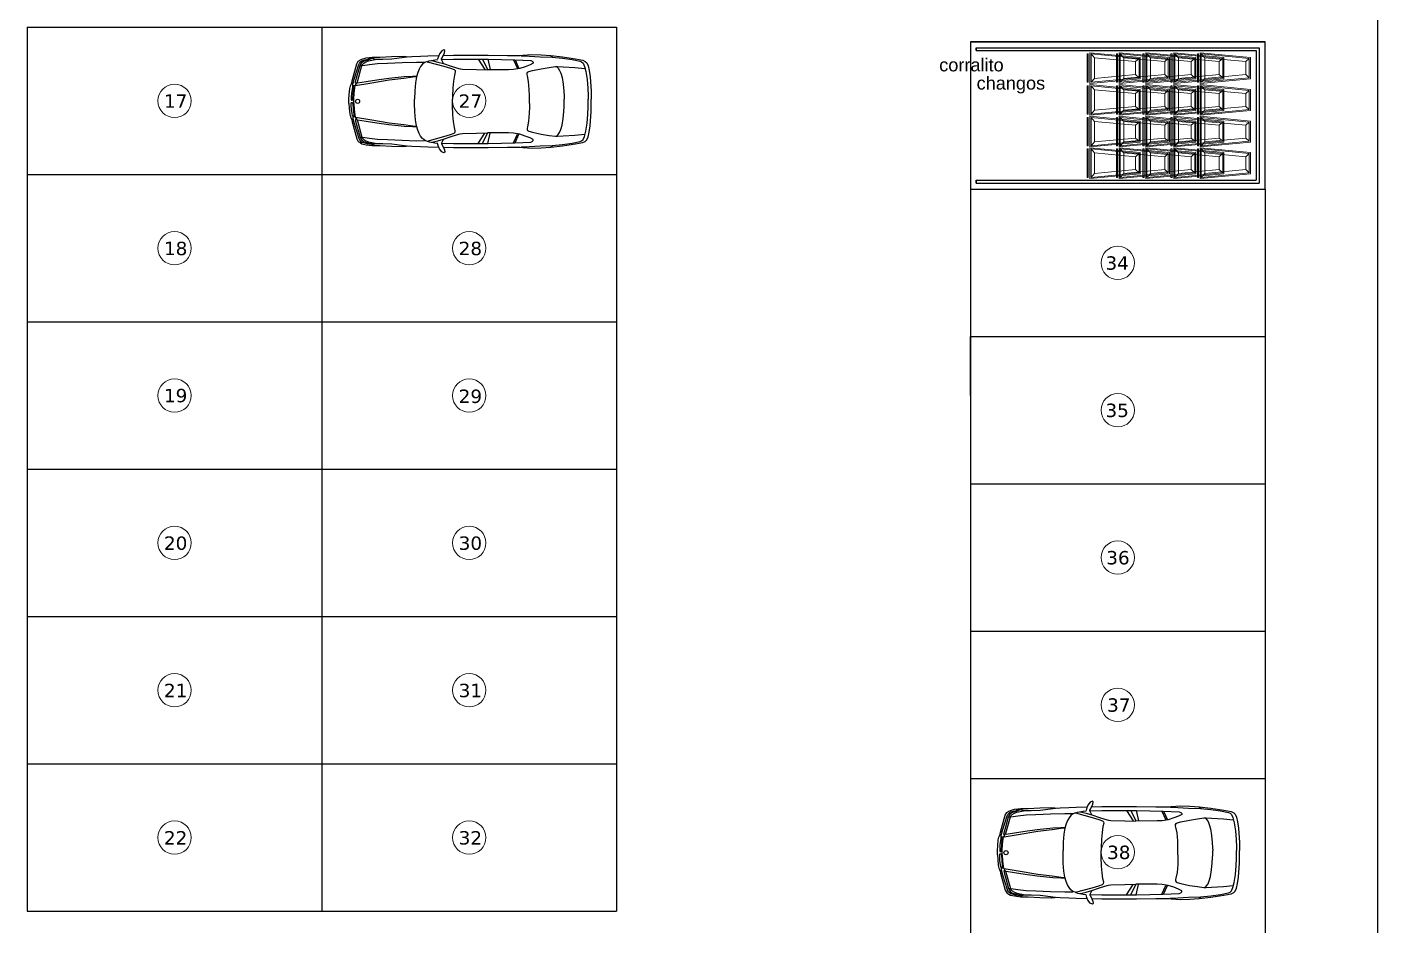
# Model space of a CAD drawing. Header units: inches. Extents: x -309 to 190, y -1585 to -1350.
# Drawn here: x -257.53 to -234.47, y -1492.96 to -1477.71 of the extents above; entities that cross this region are included whole.
import ezdxf
from ezdxf.lldxf.tags import DXFTag

# ---------------------------------------------------------------- set-up
doc = ezdxf.new("R2010")
doc.units = ezdxf.units.IN
doc.header["$MEASUREMENT"] = 0
doc.layers.get('0').update_dxf_attribs({"color": 9, "linetype": 'CONTINUOUS'})
doc.layers.add('008', color=9, linetype='CONTINUOUS')
doc.layers.add('REVOQUE', color=9, linetype='CONTINUOUS')
doc.styles.add('Helvetica (bold)', font='arial.ttf')
doc.styles.get("Standard").update_dxf_attribs({"font": 'arial.ttf'})
tags = doc.linetypes.add('HIDDEN2', pattern=[0.1875, 0.125, -0.0625]).pattern_tags.tags
tags[6:7] = [DXFTag(74, 4), DXFTag(75, 0), DXFTag(340, '0'), DXFTag(46, 1.0), DXFTag(50, 0.0), DXFTag(44, 0.0), DXFTag(45, 0.0)]
tags[4:5] = [DXFTag(74, 4), DXFTag(75, 0), DXFTag(340, '0'), DXFTag(46, 1.0), DXFTag(50, 0.0), DXFTag(44, 0.0), DXFTag(45, 0.0)]

# ---------------------------------------------------------------- blocks, each defined once
blk = doc.blocks.new('Auto20_Pl')
at = {"color": 0, "linetype": 'ByBlock'}
for p, q in [((-4.259, 0.749), (-4.305, 0.729)), ((-4.125, 0.776), (-4.259, 0.749)), ((-4.066, 0.762), (-4.211, 0.731)), ((-3.89, 0.812), (-4.125, 0.776)), ((-3.888, 0.786), (-4.066, 0.762)), ((-3.677, 0.834), (-3.89, 0.812)), ((-3.701, 0.805), (-3.888, 0.786)), ((-3.677, 0.832), (-3.71, 0.807)), ((-3.482, 0.81), (-3.701, 0.805)), ((-3.504, 0.845), (-3.677, 0.834)), ((-3.334, 0.853), (-3.504, 0.845)), ((-3.288, 0.823), (-3.482, 0.81)), ((-3.315, 0.743), (-3.341, 0.73)), ((-3.167, 0.844), (-3.334, 0.853)), ((-3.023, 0.755), (-3.315, 0.743)), ((-3.14, 0.831), (-3.288, 0.823)), ((-3.121, 0.834), (-3.167, 0.844)), ((-2.888, 0.838), (-3.121, 0.834)), ((-3.026, 0.756), (-3.098, 0.599)), ((-2.997, 0.756), (-3.069, 0.599)), ((-2.535, 0.77), (-3.023, 0.755)), ((-2.535, 0.839), (-2.888, 0.838)), ((-2.531, 0.767), (-2.573, 0.579)), ((-2.198, 0.839), (-2.535, 0.839)), ((-2.292, 0.77), (-2.535, 0.77)), ((-2.435, 0.771), (-2.522, 0.579)), ((-2.352, 0.771), (-2.474, 0.581)), ((-1.904, 0.768), (-2.292, 0.77)), ((-1.906, 0.839), (-2.198, 0.839)), ((-1.724, 0.835), (-1.906, 0.839)), ((-1.69, 0.764), (-1.904, 0.768)), ((-1.748, 0.925), (-1.731, 0.938)), ((-1.739, 0.886), (-1.748, 0.925)), ((-1.699, 0.79), (-1.739, 0.886)), ((-1.731, 0.938), (-1.694, 0.923)), ((-1.721, 0.688), (-1.684, 0.762)), ((-1.686, 0.775), (-1.699, 0.79)), ((-1.694, 0.923), (-1.652, 0.867)), ((-1.684, 0.762), (-1.686, 0.775)), ((-1.652, 0.867), (-1.63, 0.82)), ((-1.439, 0.83), (-1.635, 0.835)), ((-1.63, 0.82), (-1.617, 0.766)), ((-1.508, 0.746), (-1.621, 0.718)), ((-1.563, 0.754), (-1.618, 0.763)), ((-1.498, 0.746), (-1.563, 0.754)), ((-1.462, 0.739), (-1.498, 0.746)), ((-1.305, 0.823), (-1.439, 0.83)), ((-1.147, 0.817), (-1.305, 0.823)), ((-1.104, 0.811), (-1.147, 0.817)), ((-0.991, 0.821), (-1.104, 0.811)), ((-1.01, 0.806), (-1.063, 0.813)), ((-0.876, 0.785), (-1.01, 0.806)), ((-0.776, 0.817), (-0.991, 0.821)), ((-0.784, 0.772), (-0.876, 0.785)), ((-0.619, 0.771), (-0.784, 0.772)), ((-0.563, 0.807), (-0.776, 0.817)), ((-0.509, 0.769), (-0.619, 0.771)), ((-0.427, 0.805), (-0.563, 0.807)), ((-0.448, 0.759), (-0.509, 0.769)), ((-0.474, 0.774), (-0.503, 0.769)), ((-0.444, 0.781), (-0.474, 0.774)), ((-0.358, 0.74), (-0.448, 0.759)), ((-0.447, 0.805), (-0.442, 0.79)), ((-0.442, 0.79), (-0.444, 0.781)), ((-0.442, 0.793), (-0.347, 0.772)), ((-0.442, 0.783), (-0.385, 0.77)), ((-0.313, 0.79), (-0.427, 0.805)), ((-0.416, 0.777), (-0.413, 0.786)), ((-0.278, 0.736), (-0.385, 0.77)), ((-0.383, 0.771), (-0.38, 0.779)), ((-0.357, 0.762), (-0.354, 0.77)), ((-0.289, 0.758), (-0.347, 0.772)), ((-0.342, 0.733), (-0.339, 0.754)), ((-0.238, 0.772), (-0.313, 0.79)), ((-0.238, 0.742), (-0.289, 0.758)), ((-0.209, 0.758), (-0.238, 0.772)), ((-0.172, 0.73), (-0.209, 0.758)), ((-4.377, 0.564), (-4.392, 0.447)), ((-4.359, 0.649), (-4.377, 0.564)), ((-4.331, 0.701), (-4.359, 0.649)), ((-4.316, 0.546), (-4.34, 0.399)), ((-4.305, 0.729), (-4.331, 0.701)), ((-4.29, 0.638), (-4.316, 0.546)), ((-4.118, 0.615), (-4.298, 0.597)), ((-4.264, 0.694), (-4.29, 0.638)), ((-4.238, 0.72), (-4.264, 0.694)), ((-4.211, 0.731), (-4.238, 0.72)), ((-3.901, 0.631), (-4.118, 0.615)), ((-3.801, 0.634), (-3.901, 0.631)), ((-3.858, 0.514), (-3.882, 0.434)), ((-3.838, 0.566), (-3.858, 0.514)), ((-3.811, 0.607), (-3.838, 0.566)), ((-3.79, 0.631), (-3.811, 0.607)), ((-3.764, 0.634), (-3.801, 0.634)), ((-3.645, 0.62), (-3.764, 0.634)), ((-3.501, 0.596), (-3.645, 0.62)), ((-3.342, 0.56), (-3.501, 0.596)), ((-3.358, 0.712), (-3.359, 0.698)), ((-3.359, 0.698), (-3.302, 0.666)), ((-3.341, 0.73), (-3.358, 0.712)), ((-3.277, 0.546), (-3.342, 0.56)), ((-3.302, 0.666), (-3.213, 0.632)), ((-3.256, 0.533), (-3.277, 0.546)), ((-3.245, 0.512), (-3.256, 0.533)), ((-3.245, 0.49), (-3.245, 0.512)), ((-3.213, 0.632), (-3.111, 0.601)), ((-3.111, 0.601), (-3.001, 0.583)), ((-3.001, 0.583), (-2.91, 0.577)), ((-2.91, 0.577), (-2.524, 0.577)), ((-2.324, 0.579), (-2.524, 0.577)), ((-2.069, 0.589), (-2.324, 0.579)), ((-2.025, 0.595), (-2.069, 0.589)), ((-1.959, 0.613), (-2.025, 0.595)), ((-1.861, 0.642), (-1.959, 0.613)), ((-1.934, 0.564), (-1.938, 0.539)), ((-1.938, 0.539), (-1.923, 0.478)), ((-1.915, 0.582), (-1.934, 0.564)), ((-1.85, 0.607), (-1.915, 0.582)), ((-1.721, 0.688), (-1.861, 0.642)), ((-1.729, 0.642), (-1.85, 0.607)), ((-1.426, 0.723), (-1.729, 0.642)), ((-1.621, 0.718), (-1.721, 0.688)), ((-1.429, 0.727), (-1.462, 0.739)), ((-1.418, 0.723), (-1.429, 0.727)), ((-1.418, 0.723), (-1.395, 0.717)), ((-1.395, 0.717), (-1.371, 0.704)), ((-1.233, 0.717), (-1.378, 0.715)), ((-1.371, 0.704), (-1.341, 0.676)), ((-1.341, 0.676), (-1.307, 0.636)), ((-1.307, 0.636), (-1.28, 0.587)), ((-1.28, 0.587), (-1.254, 0.523)), ((-1.254, 0.523), (-1.231, 0.446)), ((-0.972, 0.708), (-1.233, 0.717)), ((-0.702, 0.698), (-0.972, 0.708)), ((-0.524, 0.687), (-0.702, 0.698)), ((-0.375, 0.672), (-0.524, 0.687)), ((-0.248, 0.654), (-0.375, 0.672)), ((-0.312, 0.719), (-0.358, 0.74)), ((-0.271, 0.696), (-0.312, 0.719)), ((-0.241, 0.715), (-0.278, 0.736)), ((-0.247, 0.672), (-0.271, 0.696)), ((-0.206, 0.651), (-0.248, 0.654)), ((-0.239, 0.652), (-0.247, 0.672)), ((-0.22, 0.685), (-0.241, 0.715)), ((-0.157, 0.355), (-0.239, 0.652)), ((-0.214, 0.723), (-0.238, 0.742)), ((-0.206, 0.652), (-0.22, 0.685)), ((-0.192, 0.699), (-0.214, 0.723)), ((-0.153, 0.472), (-0.206, 0.651)), ((-0.179, 0.673), (-0.192, 0.699)), ((-0.094, 0.405), (-0.179, 0.673)), ((-0.146, 0.682), (-0.172, 0.73)), ((-0.058, 0.374), (-0.146, 0.682)), ((-4.392, 0.447), (-4.411, 0.186)), ((-4.34, 0.399), (-4.353, 0.238)), ((-3.901, 0.315), (-3.913, 0.185)), ((-3.882, 0.434), (-3.901, 0.315)), ((-3.286, 0.218), (-3.273, 0.36)), ((-3.273, 0.36), (-3.253, 0.464)), ((-3.253, 0.464), (-3.245, 0.49)), ((-1.923, 0.478), (-1.908, 0.369)), ((-1.908, 0.369), (-1.896, 0.249)), ((-1.896, 0.249), (-1.889, 0.084)), ((-1.156, 0.461), (-1.231, 0.465)), ((-1.164, 0.448), (-1.231, 0.451)), ((-1.231, 0.446), (-1.213, 0.336)), ((-1.213, 0.336), (-1.202, 0.193)), ((-0.999, 0.425), (-1.164, 0.448)), ((-1.01, 0.451), (-1.156, 0.461)), ((-0.729, 0.421), (-1.01, 0.451)), ((-0.737, 0.391), (-0.999, 0.425)), ((-0.381, 0.333), (-0.737, 0.391)), ((-0.507, 0.391), (-0.729, 0.421)), ((-0.313, 0.363), (-0.507, 0.391)), ((-0.123, 0.289), (-0.381, 0.333)), ((-0.159, 0.34), (-0.313, 0.363)), ((-0.146, 0.333), (-0.157, 0.355)), ((-0.123, 0.361), (-0.153, 0.472)), ((-0.123, 0.298), (-0.146, 0.333)), ((-0.145, 0.332), (-0.122, 0.333)), ((-0.122, 0.333), (-0.123, 0.361)), ((-0.115, 0.288), (-0.123, 0.298)), ((-0.109, 0.246), (-0.115, 0.288)), ((-0.111, 0.283), (-0.072, 0.283)), ((-0.073, 0.314), (-0.094, 0.405)), ((-0.092, 0.233), (-0.088, 0.261)), ((-0.088, 0.261), (-0.081, 0.27)), ((-0.081, 0.27), (-0.069, 0.269)), ((-0.07, 0.271), (-0.073, 0.314)), ((-0.069, 0.269), (-0.064, 0.262)), ((-0.064, 0.262), (-0.058, 0.218)), ((-0.052, 0.336), (-0.058, 0.374)), ((-0.042, 0.307), (-0.052, 0.336)), ((-0.029, 0.284), (-0.042, 0.307)), ((-0.019, 0.234), (-0.029, 0.284)), ((-4.411, 0.186), (-4.411, 0.039)), ((-4.411, 0.039), (-4.411, -0.037)), ((-4.353, 0.238), (-4.355, 0.099)), ((-4.355, 0.099), (-4.355, 0.039)), ((-4.355, 0.039), (-4.355, -0.037)), ((-3.92, 0.094), (-3.923, 0.039)), ((-3.923, 0.039), (-3.923, -0.037)), ((-3.913, 0.185), (-3.92, 0.094)), ((-3.29, 0.107), (-3.286, 0.218)), ((-3.29, 0.039), (-3.29, 0.107)), ((-3.29, 0.039), (-3.29, -0.037)), ((-1.889, 0.084), (-1.889, 0.039)), ((-1.889, 0.039), (-1.889, -0.037)), ((-1.202, 0.193), (-1.198, 0.039)), ((-1.198, 0.039), (-1.198, -0.037)), ((-0.095, 0.149), (-0.109, 0.246)), ((-0.089, 0.039), (-0.095, 0.149)), ((-0.08, 0.141), (-0.092, 0.233)), ((-0.089, 0.039), (-0.089, -0.037)), ((-0.074, 0.044), (-0.08, 0.141)), ((-0.068, 0.029), (-0.074, 0.044)), ((-0.064, 0.024), (-0.068, 0.029)), ((-0.048, 0.024), (-0.064, 0.024)), ((-0.058, 0.218), (-0.049, 0.151)), ((-0.049, 0.151), (-0.045, 0.07)), ((-0.045, 0.029), (-0.048, 0.024)), ((-0.045, 0.07), (-0.045, 0.029)), ((-0.008, 0.122), (-0.019, 0.234)), ((-0.002, 0.039), (-0.008, 0.122)), ((-0.002, 0.039), (-0.002, -0.037)), ((-4.411, -0.185), (-4.411, -0.037)), ((-4.392, -0.446), (-4.411, -0.185)), ((-4.355, -0.098), (-4.355, -0.037)), ((-4.353, -0.237), (-4.355, -0.098)), ((-4.34, -0.398), (-4.353, -0.237)), ((-3.92, -0.092), (-3.923, -0.037)), ((-3.913, -0.183), (-3.92, -0.092)), ((-3.901, -0.314), (-3.913, -0.183)), ((-3.29, -0.037), (-3.29, -0.105)), ((-3.29, -0.105), (-3.286, -0.216)), ((-3.286, -0.216), (-3.273, -0.359)), ((-1.896, -0.248), (-1.889, -0.083)), ((-1.889, -0.083), (-1.889, -0.037)), ((-1.213, -0.334), (-1.202, -0.191)), ((-1.202, -0.191), (-1.198, -0.037)), ((-0.109, -0.245), (-0.115, -0.287)), ((-0.095, -0.147), (-0.109, -0.245)), ((-0.089, -0.037), (-0.095, -0.147)), ((-0.08, -0.139), (-0.092, -0.231)), ((-0.092, -0.231), (-0.088, -0.26)), ((-0.074, -0.043), (-0.08, -0.139)), ((-0.068, -0.028), (-0.074, -0.043)), ((-0.064, -0.023), (-0.068, -0.028)), ((-0.048, -0.023), (-0.064, -0.023)), ((-0.064, -0.26), (-0.058, -0.217)), ((-0.058, -0.217), (-0.049, -0.15)), ((-0.049, -0.15), (-0.045, -0.068)), ((-0.045, -0.028), (-0.048, -0.023)), ((-0.045, -0.068), (-0.045, -0.028)), ((-0.019, -0.232), (-0.029, -0.282)), ((-0.008, -0.121), (-0.019, -0.232)), ((-0.002, -0.037), (-0.008, -0.121)), ((-4.377, -0.563), (-4.392, -0.446)), ((-4.316, -0.544), (-4.34, -0.398)), ((-3.882, -0.433), (-3.901, -0.314)), ((-3.858, -0.513), (-3.882, -0.433)), ((-3.273, -0.359), (-3.253, -0.463)), ((-3.253, -0.463), (-3.245, -0.489)), ((-3.245, -0.489), (-3.245, -0.511)), ((-1.938, -0.538), (-1.923, -0.476)), ((-1.923, -0.476), (-1.908, -0.368)), ((-1.908, -0.368), (-1.896, -0.248)), ((-1.254, -0.522), (-1.231, -0.445)), ((-1.231, -0.445), (-1.213, -0.334)), ((-1.164, -0.447), (-1.231, -0.449)), ((-1.156, -0.46), (-1.231, -0.464)), ((-0.999, -0.424), (-1.164, -0.447)), ((-1.01, -0.449), (-1.156, -0.46)), ((-0.729, -0.419), (-1.01, -0.449)), ((-0.737, -0.389), (-0.999, -0.424)), ((-0.381, -0.332), (-0.737, -0.389)), ((-0.507, -0.389), (-0.729, -0.419)), ((-0.313, -0.362), (-0.507, -0.389)), ((-0.123, -0.287), (-0.381, -0.332)), ((-0.159, -0.338), (-0.313, -0.362)), ((-0.157, -0.354), (-0.239, -0.651)), ((-0.153, -0.47), (-0.206, -0.65)), ((-0.094, -0.404), (-0.179, -0.671)), ((-0.146, -0.332), (-0.157, -0.354)), ((-0.123, -0.36), (-0.153, -0.47)), ((-0.123, -0.297), (-0.146, -0.332)), ((-0.058, -0.373), (-0.146, -0.681)), ((-0.145, -0.331), (-0.122, -0.332)), ((-0.115, -0.287), (-0.123, -0.297)), ((-0.122, -0.332), (-0.123, -0.36)), ((-0.111, -0.282), (-0.072, -0.282)), ((-0.073, -0.312), (-0.094, -0.404)), ((-0.088, -0.26), (-0.081, -0.268)), ((-0.081, -0.268), (-0.069, -0.267)), ((-0.07, -0.269), (-0.073, -0.312)), ((-0.069, -0.267), (-0.064, -0.26)), ((-0.052, -0.335), (-0.058, -0.373)), ((-0.042, -0.305), (-0.052, -0.335)), ((-0.029, -0.282), (-0.042, -0.305)), ((-4.359, -0.648), (-4.377, -0.563)), ((-4.331, -0.7), (-4.359, -0.648)), ((-4.305, -0.727), (-4.331, -0.7)), ((-4.29, -0.637), (-4.316, -0.544)), ((-4.259, -0.748), (-4.305, -0.727)), ((-4.118, -0.614), (-4.298, -0.596)), ((-4.264, -0.692), (-4.29, -0.637)), ((-4.238, -0.718), (-4.264, -0.692)), ((-4.211, -0.729), (-4.238, -0.718)), ((-4.066, -0.76), (-4.211, -0.729)), ((-3.901, -0.629), (-4.118, -0.614)), ((-3.801, -0.633), (-3.901, -0.629)), ((-3.838, -0.564), (-3.858, -0.513)), ((-3.811, -0.605), (-3.838, -0.564)), ((-3.79, -0.629), (-3.811, -0.605)), ((-3.764, -0.633), (-3.801, -0.633)), ((-3.645, -0.618), (-3.764, -0.633)), ((-3.501, -0.594), (-3.645, -0.618)), ((-3.342, -0.559), (-3.501, -0.594)), ((-3.359, -0.696), (-3.302, -0.665)), ((-3.358, -0.711), (-3.359, -0.696)), ((-3.341, -0.729), (-3.358, -0.711)), ((-3.277, -0.544), (-3.342, -0.559)), ((-3.315, -0.741), (-3.341, -0.729)), ((-3.023, -0.753), (-3.315, -0.741)), ((-3.302, -0.665), (-3.213, -0.631)), ((-3.256, -0.531), (-3.277, -0.544)), ((-3.245, -0.511), (-3.256, -0.531)), ((-3.213, -0.631), (-3.111, -0.6)), ((-3.111, -0.6), (-3.001, -0.581)), ((-3.026, -0.755), (-3.098, -0.597)), ((-2.997, -0.755), (-3.069, -0.597)), ((-3.001, -0.581), (-2.91, -0.576)), ((-2.91, -0.576), (-2.524, -0.575)), ((-2.531, -0.766), (-2.573, -0.578)), ((-2.324, -0.577), (-2.524, -0.575)), ((-2.435, -0.769), (-2.522, -0.578)), ((-2.352, -0.769), (-2.474, -0.579)), ((-2.069, -0.588), (-2.324, -0.577)), ((-2.025, -0.593), (-2.069, -0.588)), ((-1.959, -0.611), (-2.025, -0.593)), ((-1.861, -0.641), (-1.959, -0.611)), ((-1.934, -0.562), (-1.938, -0.538)), ((-1.915, -0.581), (-1.934, -0.562)), ((-1.85, -0.605), (-1.915, -0.581)), ((-1.721, -0.687), (-1.861, -0.641)), ((-1.729, -0.641), (-1.85, -0.605)), ((-1.426, -0.722), (-1.729, -0.641)), ((-1.621, -0.716), (-1.721, -0.687)), ((-1.721, -0.687), (-1.684, -0.76)), ((-1.508, -0.744), (-1.621, -0.716)), ((-1.462, -0.737), (-1.498, -0.745)), ((-1.429, -0.725), (-1.462, -0.737)), ((-1.418, -0.722), (-1.429, -0.725)), ((-1.418, -0.722), (-1.395, -0.715)), ((-1.395, -0.715), (-1.371, -0.703)), ((-1.233, -0.715), (-1.378, -0.713)), ((-1.371, -0.703), (-1.341, -0.675)), ((-1.341, -0.675), (-1.307, -0.635)), ((-1.307, -0.635), (-1.28, -0.586)), ((-1.28, -0.586), (-1.254, -0.522)), ((-0.972, -0.707), (-1.233, -0.715)), ((-0.702, -0.696), (-0.972, -0.707)), ((-0.524, -0.686), (-0.702, -0.696)), ((-0.375, -0.67), (-0.524, -0.686)), ((-0.358, -0.738), (-0.448, -0.758)), ((-0.278, -0.735), (-0.385, -0.768)), ((-0.248, -0.653), (-0.375, -0.67)), ((-0.312, -0.717), (-0.358, -0.738)), ((-0.342, -0.732), (-0.339, -0.753)), ((-0.271, -0.694), (-0.312, -0.717)), ((-0.238, -0.74), (-0.289, -0.757)), ((-0.241, -0.713), (-0.278, -0.735)), ((-0.247, -0.67), (-0.271, -0.694)), ((-0.206, -0.65), (-0.248, -0.653)), ((-0.239, -0.651), (-0.247, -0.67)), ((-0.22, -0.684), (-0.241, -0.713)), ((-0.214, -0.721), (-0.238, -0.74)), ((-0.206, -0.651), (-0.22, -0.684)), ((-0.192, -0.697), (-0.214, -0.721)), ((-0.172, -0.729), (-0.209, -0.757)), ((-0.179, -0.671), (-0.192, -0.697)), ((-0.146, -0.681), (-0.172, -0.729)), ((-4.125, -0.775), (-4.259, -0.748)), ((-3.89, -0.811), (-4.125, -0.775)), ((-3.888, -0.785), (-4.066, -0.76)), ((-3.677, -0.833), (-3.89, -0.811)), ((-3.701, -0.803), (-3.888, -0.785)), ((-3.677, -0.831), (-3.71, -0.805)), ((-3.482, -0.809), (-3.701, -0.803)), ((-3.504, -0.844), (-3.677, -0.833)), ((-3.334, -0.851), (-3.504, -0.844)), ((-3.288, -0.822), (-3.482, -0.809)), ((-3.167, -0.842), (-3.334, -0.851)), ((-3.14, -0.829), (-3.288, -0.822)), ((-3.121, -0.833), (-3.167, -0.842)), ((-2.888, -0.837), (-3.121, -0.833)), ((-2.535, -0.768), (-3.023, -0.753)), ((-2.535, -0.838), (-2.888, -0.837)), ((-2.292, -0.768), (-2.535, -0.768)), ((-2.198, -0.838), (-2.535, -0.838)), ((-1.904, -0.766), (-2.292, -0.768)), ((-1.906, -0.838), (-2.198, -0.838)), ((-1.724, -0.834), (-1.906, -0.838)), ((-1.69, -0.763), (-1.904, -0.766)), ((-1.739, -0.884), (-1.748, -0.924)), ((-1.748, -0.924), (-1.731, -0.937)), ((-1.699, -0.789), (-1.739, -0.884)), ((-1.731, -0.937), (-1.694, -0.922)), ((-1.686, -0.774), (-1.699, -0.789)), ((-1.694, -0.922), (-1.652, -0.866)), ((-1.684, -0.76), (-1.686, -0.774)), ((-1.652, -0.866), (-1.63, -0.819)), ((-1.439, -0.828), (-1.635, -0.833)), ((-1.63, -0.819), (-1.617, -0.765)), ((-1.563, -0.753), (-1.618, -0.762)), ((-1.498, -0.745), (-1.563, -0.753)), ((-1.305, -0.822), (-1.439, -0.828)), ((-1.147, -0.816), (-1.305, -0.822)), ((-1.104, -0.809), (-1.147, -0.816)), ((-0.991, -0.82), (-1.104, -0.809)), ((-1.01, -0.805), (-1.063, -0.811)), ((-0.876, -0.784), (-1.01, -0.805)), ((-0.776, -0.816), (-0.991, -0.82)), ((-0.784, -0.771), (-0.876, -0.784)), ((-0.619, -0.769), (-0.784, -0.771)), ((-0.563, -0.806), (-0.776, -0.816)), ((-0.509, -0.767), (-0.619, -0.769)), ((-0.427, -0.804), (-0.563, -0.806)), ((-0.448, -0.758), (-0.509, -0.767)), ((-0.474, -0.773), (-0.503, -0.768)), ((-0.444, -0.78), (-0.474, -0.773)), ((-0.447, -0.804), (-0.442, -0.788)), ((-0.442, -0.788), (-0.444, -0.78)), ((-0.442, -0.781), (-0.385, -0.768)), ((-0.442, -0.791), (-0.347, -0.77)), ((-0.313, -0.789), (-0.427, -0.804)), ((-0.416, -0.776), (-0.413, -0.784)), ((-0.383, -0.769), (-0.38, -0.778)), ((-0.357, -0.76), (-0.354, -0.769)), ((-0.289, -0.757), (-0.347, -0.77)), ((-0.238, -0.77), (-0.313, -0.789)), ((-0.209, -0.757), (-0.238, -0.77))]:
    blk.add_line(p, q, dxfattribs=at)
blk.add_circle((-0.159, 0.001), 0.0375, dxfattribs=at)

msp = doc.modelspace()

# ---------------------------------------------------------------- linework, layer by layer
at = {"layer": '008'}
for p, q in [((-257.532, -1477.714), (-257.532, -1480.214)), ((-257.532, -1477.714), (-252.532, -1477.714)), ((-257.532, -1477.714), (-257.532, -1480.214)), ((-257.532, -1477.714), (-252.532, -1477.714)), ((-252.532, -1477.714), (-252.532, -1480.214)), ((-252.532, -1477.714), (-247.532, -1477.714)), ((-252.532, -1477.714), (-252.532, -1480.214)), ((-252.532, -1477.714), (-247.532, -1477.714)), ((-247.532, -1477.714), (-247.532, -1480.214)), ((-247.532, -1477.714), (-247.532, -1480.214)), ((-241.532, -1477.962), (-236.532, -1477.962)), ((-241.532, -1477.962), (-236.532, -1477.962)), ((-241.532, -1477.962), (-236.532, -1477.962)), ((-241.532, -1477.962), (-236.532, -1477.962)), ((-241.432, -1478.112), (-241.432, -1478.062)), ((-241.432, -1478.062), (-236.632, -1478.062)), ((-241.432, -1478.062), (-241.432, -1478.112)), ((-241.432, -1478.112), (-241.432, -1478.062)), ((-241.432, -1478.062), (-236.632, -1478.062)), ((-241.432, -1478.062), (-241.432, -1478.112)), ((-241.432, -1478.112), (-236.682, -1478.112)), ((-241.432, -1478.112), (-236.682, -1478.112)), ((-236.682, -1478.112), (-236.682, -1480.312)), ((-236.682, -1478.112), (-236.682, -1480.312)), ((-236.632, -1478.062), (-236.632, -1480.362)), ((-236.632, -1478.062), (-236.632, -1480.362)), ((-257.532, -1480.214), (-257.532, -1492.714)), ((-257.532, -1480.214), (-252.532, -1480.214)), ((-257.532, -1480.214), (-257.532, -1492.714)), ((-257.532, -1480.214), (-252.532, -1480.214)), ((-252.532, -1480.214), (-252.532, -1492.714)), ((-252.532, -1480.214), (-247.532, -1480.214)), ((-252.532, -1480.214), (-252.532, -1492.714)), ((-252.532, -1480.214), (-247.532, -1480.214)), ((-247.532, -1480.214), (-247.532, -1492.714)), ((-247.532, -1480.214), (-247.532, -1492.714)), ((-241.532, -1480.462), (-241.532, -1492.962)), ((-241.532, -1480.462), (-241.532, -1492.962)), ((-241.432, -1480.362), (-241.432, -1480.312)), ((-241.432, -1480.312), (-241.432, -1480.362)), ((-241.432, -1480.312), (-236.682, -1480.312)), ((-241.432, -1480.362), (-241.432, -1480.312)), ((-241.432, -1480.312), (-241.432, -1480.362)), ((-241.432, -1480.312), (-236.682, -1480.312)), ((-241.432, -1480.362), (-236.632, -1480.362)), ((-241.432, -1480.362), (-236.632, -1480.362)), ((-241.432, -1480.362), (-236.632, -1480.362)), ((-241.432, -1480.362), (-236.632, -1480.362)), ((-236.532, -1480.462), (-236.532, -1497.962)), ((-236.532, -1480.462), (-236.532, -1497.962)), ((-257.532, -1482.714), (-252.532, -1482.714)), ((-257.532, -1482.714), (-252.532, -1482.714)), ((-252.532, -1482.714), (-247.532, -1482.714)), ((-252.532, -1482.714), (-247.532, -1482.714)), ((-241.532, -1482.962), (-236.532, -1482.962)), ((-241.532, -1482.962), (-241.532, -1497.962)), ((-241.532, -1483.962), (-241.532, -1482.962)), ((-241.532, -1482.962), (-236.532, -1482.962)), ((-241.532, -1482.962), (-241.532, -1497.962)), ((-257.532, -1485.214), (-252.532, -1485.214)), ((-257.532, -1485.214), (-252.532, -1485.214)), ((-252.532, -1485.214), (-247.532, -1485.214)), ((-252.532, -1485.214), (-247.532, -1485.214)), ((-241.532, -1485.462), (-236.532, -1485.462)), ((-241.532, -1485.462), (-236.532, -1485.462)), ((-257.532, -1487.714), (-252.532, -1487.714)), ((-257.532, -1487.714), (-252.532, -1487.714)), ((-252.532, -1487.714), (-247.532, -1487.714)), ((-252.532, -1487.714), (-247.532, -1487.714)), ((-241.532, -1487.962), (-236.532, -1487.962)), ((-241.532, -1487.962), (-236.532, -1487.962)), ((-257.532, -1490.214), (-252.532, -1490.214)), ((-257.532, -1490.214), (-252.532, -1490.214)), ((-252.532, -1490.214), (-247.532, -1490.214)), ((-252.532, -1490.214), (-247.532, -1490.214)), ((-241.532, -1490.462), (-236.532, -1490.462)), ((-241.532, -1490.462), (-236.532, -1490.462)), ((-257.532, -1492.714), (-252.532, -1492.714)), ((-257.532, -1492.714), (-252.532, -1492.714)), ((-252.532, -1492.714), (-247.532, -1492.714)), ((-252.532, -1492.714), (-247.532, -1492.714))]:
    msp.add_line(p, q, dxfattribs=at)
at = {"layer": '008', "linetype": 'HIDDEN2', "lineweight": 0, "ltscale": 8}
for p, q in [((-239.424, -1478.234), (-239.484, -1478.168)), ((-239.424, -1478.234), (-239.484, -1478.168)), ((-238.928, -1478.234), (-238.988, -1478.168)), ((-238.928, -1478.234), (-238.988, -1478.168)), ((-238.477, -1478.234), (-238.537, -1478.168)), ((-238.477, -1478.234), (-238.537, -1478.168)), ((-238.002, -1478.234), (-238.062, -1478.168)), ((-238.002, -1478.234), (-238.062, -1478.168)), ((-238.67, -1478.245), (-238.73, -1478.299)), ((-238.67, -1478.245), (-238.73, -1478.299)), ((-238.174, -1478.245), (-238.234, -1478.299)), ((-238.174, -1478.245), (-238.234, -1478.299)), ((-237.248, -1478.245), (-237.308, -1478.299)), ((-237.248, -1478.245), (-237.308, -1478.299)), ((-239.424, -1478.583), (-239.484, -1478.649)), ((-239.424, -1478.583), (-239.484, -1478.649)), ((-238.928, -1478.583), (-238.988, -1478.649)), ((-238.928, -1478.583), (-238.988, -1478.649)), ((-238.67, -1478.572), (-238.73, -1478.517)), ((-238.67, -1478.572), (-238.73, -1478.517)), ((-238.477, -1478.583), (-238.537, -1478.649)), ((-238.477, -1478.583), (-238.537, -1478.649)), ((-238.174, -1478.572), (-238.234, -1478.517)), ((-238.174, -1478.572), (-238.234, -1478.517)), ((-238.002, -1478.583), (-238.062, -1478.649)), ((-238.002, -1478.583), (-238.062, -1478.649)), ((-237.248, -1478.572), (-237.308, -1478.517)), ((-237.248, -1478.572), (-237.308, -1478.517)), ((-239.424, -1478.775), (-239.484, -1478.709)), ((-239.424, -1478.775), (-239.484, -1478.709)), ((-238.928, -1478.775), (-238.988, -1478.709)), ((-238.928, -1478.775), (-238.988, -1478.709)), ((-238.67, -1478.786), (-238.73, -1478.84)), ((-238.67, -1478.786), (-238.73, -1478.84)), ((-238.477, -1478.775), (-238.537, -1478.709)), ((-238.477, -1478.775), (-238.537, -1478.709)), ((-238.174, -1478.786), (-238.234, -1478.84)), ((-238.174, -1478.786), (-238.234, -1478.84)), ((-238.002, -1478.775), (-238.062, -1478.709)), ((-238.002, -1478.775), (-238.062, -1478.709)), ((-237.248, -1478.786), (-237.308, -1478.84)), ((-237.248, -1478.786), (-237.308, -1478.84)), ((-239.424, -1479.124), (-239.484, -1479.189)), ((-239.424, -1479.124), (-239.484, -1479.189)), ((-238.928, -1479.124), (-238.988, -1479.189)), ((-238.928, -1479.124), (-238.988, -1479.189)), ((-238.67, -1479.113), (-238.73, -1479.058)), ((-238.67, -1479.113), (-238.73, -1479.058)), ((-238.477, -1479.124), (-238.537, -1479.189)), ((-238.477, -1479.124), (-238.537, -1479.189)), ((-238.174, -1479.113), (-238.234, -1479.058)), ((-238.174, -1479.113), (-238.234, -1479.058)), ((-238.002, -1479.124), (-238.062, -1479.189)), ((-238.002, -1479.124), (-238.062, -1479.189)), ((-237.248, -1479.113), (-237.308, -1479.058)), ((-237.248, -1479.113), (-237.308, -1479.058)), ((-239.424, -1479.312), (-239.484, -1479.246)), ((-239.424, -1479.312), (-239.484, -1479.246)), ((-238.928, -1479.312), (-238.988, -1479.246)), ((-238.928, -1479.312), (-238.988, -1479.246)), ((-238.67, -1479.323), (-238.73, -1479.377)), ((-238.67, -1479.323), (-238.73, -1479.377)), ((-238.477, -1479.312), (-238.537, -1479.246)), ((-238.477, -1479.312), (-238.537, -1479.246)), ((-238.174, -1479.323), (-238.234, -1479.377)), ((-238.174, -1479.323), (-238.234, -1479.377)), ((-238.002, -1479.312), (-238.062, -1479.246)), ((-238.002, -1479.312), (-238.062, -1479.246)), ((-237.248, -1479.323), (-237.308, -1479.377)), ((-237.248, -1479.323), (-237.308, -1479.377)), ((-238.67, -1479.65), (-238.73, -1479.595)), ((-238.67, -1479.65), (-238.73, -1479.595)), ((-238.174, -1479.65), (-238.234, -1479.595)), ((-238.174, -1479.65), (-238.234, -1479.595)), ((-237.248, -1479.65), (-237.308, -1479.595)), ((-237.248, -1479.65), (-237.308, -1479.595)), ((-239.424, -1479.661), (-239.484, -1479.727)), ((-239.424, -1479.661), (-239.484, -1479.727)), ((-239.424, -1479.847), (-239.484, -1479.781)), ((-239.424, -1479.847), (-239.484, -1479.781)), ((-238.928, -1479.661), (-238.988, -1479.727)), ((-238.928, -1479.661), (-238.988, -1479.727)), ((-238.928, -1479.847), (-238.988, -1479.781)), ((-238.928, -1479.847), (-238.988, -1479.781)), ((-238.477, -1479.661), (-238.537, -1479.727)), ((-238.477, -1479.661), (-238.537, -1479.727)), ((-238.477, -1479.847), (-238.537, -1479.781)), ((-238.477, -1479.847), (-238.537, -1479.781)), ((-238.002, -1479.661), (-238.062, -1479.727)), ((-238.002, -1479.661), (-238.062, -1479.727)), ((-238.002, -1479.847), (-238.062, -1479.781)), ((-238.002, -1479.847), (-238.062, -1479.781)), ((-238.67, -1479.858), (-238.73, -1479.913)), ((-238.67, -1479.858), (-238.73, -1479.913)), ((-238.174, -1479.858), (-238.234, -1479.913)), ((-238.174, -1479.858), (-238.234, -1479.913)), ((-237.248, -1479.858), (-237.308, -1479.913)), ((-237.248, -1479.858), (-237.308, -1479.913)), ((-239.424, -1480.196), (-239.484, -1480.262)), ((-239.424, -1480.196), (-239.484, -1480.262)), ((-238.928, -1480.196), (-238.988, -1480.262)), ((-238.928, -1480.196), (-238.988, -1480.262)), ((-238.67, -1480.185), (-238.73, -1480.131)), ((-238.67, -1480.185), (-238.73, -1480.131)), ((-238.477, -1480.196), (-238.537, -1480.262)), ((-238.477, -1480.196), (-238.537, -1480.262)), ((-238.174, -1480.185), (-238.234, -1480.131)), ((-238.174, -1480.185), (-238.234, -1480.131)), ((-238.002, -1480.196), (-238.062, -1480.262)), ((-238.002, -1480.196), (-238.062, -1480.262)), ((-237.248, -1480.185), (-237.308, -1480.131)), ((-237.248, -1480.185), (-237.308, -1480.131))]:
    msp.add_line(p, q, dxfattribs=at)
at = {"layer": '008', "linetype": 'Continuous', "lineweight": 0}
for p, q in [((-237.554, -1478.234), (-237.614, -1478.168)), ((-237.554, -1478.234), (-237.614, -1478.168)), ((-236.8, -1478.245), (-236.86, -1478.299)), ((-236.8, -1478.245), (-236.86, -1478.299)), ((-237.554, -1478.583), (-237.614, -1478.649)), ((-237.554, -1478.583), (-237.614, -1478.649)), ((-236.8, -1478.572), (-236.86, -1478.517)), ((-236.8, -1478.572), (-236.86, -1478.517)), ((-237.554, -1478.775), (-237.614, -1478.709)), ((-237.554, -1478.775), (-237.614, -1478.709)), ((-236.8, -1478.786), (-236.86, -1478.84)), ((-236.8, -1478.786), (-236.86, -1478.84)), ((-237.554, -1479.124), (-237.614, -1479.189)), ((-237.554, -1479.124), (-237.614, -1479.189)), ((-236.8, -1479.113), (-236.86, -1479.058)), ((-236.8, -1479.113), (-236.86, -1479.058)), ((-237.554, -1479.312), (-237.614, -1479.246)), ((-237.554, -1479.312), (-237.614, -1479.246)), ((-236.8, -1479.323), (-236.86, -1479.377)), ((-236.8, -1479.323), (-236.86, -1479.377)), ((-236.8, -1479.65), (-236.86, -1479.595)), ((-236.8, -1479.65), (-236.86, -1479.595)), ((-237.554, -1479.661), (-237.614, -1479.727)), ((-237.554, -1479.661), (-237.614, -1479.727)), ((-237.554, -1479.847), (-237.614, -1479.781)), ((-237.554, -1479.847), (-237.614, -1479.781)), ((-236.8, -1479.858), (-236.86, -1479.913)), ((-236.8, -1479.858), (-236.86, -1479.913)), ((-237.554, -1480.196), (-237.614, -1480.262)), ((-237.554, -1480.196), (-237.614, -1480.262)), ((-236.8, -1480.185), (-236.86, -1480.131)), ((-236.8, -1480.185), (-236.86, -1480.131))]:
    msp.add_line(p, q, dxfattribs=at)
at = {"layer": '008', "linetype": 'HIDDEN2', "lineweight": 0, "ltscale": 0.5}
for p, q in [((-237.723, -1478.245), (-237.783, -1478.299)), ((-237.723, -1478.245), (-237.783, -1478.299)), ((-237.723, -1478.572), (-237.783, -1478.517)), ((-237.723, -1478.572), (-237.783, -1478.517)), ((-237.723, -1478.786), (-237.783, -1478.84)), ((-237.723, -1478.786), (-237.783, -1478.84)), ((-237.723, -1479.113), (-237.783, -1479.058)), ((-237.723, -1479.113), (-237.783, -1479.058)), ((-237.723, -1479.323), (-237.783, -1479.377)), ((-237.723, -1479.323), (-237.783, -1479.377)), ((-237.723, -1479.65), (-237.783, -1479.595)), ((-237.723, -1479.65), (-237.783, -1479.595)), ((-237.723, -1479.858), (-237.783, -1479.913)), ((-237.723, -1479.858), (-237.783, -1479.913)), ((-237.723, -1480.185), (-237.783, -1480.131)), ((-237.723, -1480.185), (-237.783, -1480.131))]:
    msp.add_line(p, q, dxfattribs=at)
at = {"layer": '008'}
msp.add_lwpolyline([(-241.532, -1480.462), (-236.532, -1480.462), (-236.532, -1477.962), (-241.532, -1477.962)], close=True, dxfattribs=at)
msp.add_lwpolyline([(-241.532, -1480.462), (-236.532, -1480.462), (-236.532, -1477.962), (-241.532, -1477.962)], close=True, dxfattribs=at)
at = {"layer": '008', "linetype": 'HIDDEN2', "lineweight": 0, "ltscale": 8}
for points in [[(-239.532, -1478.649), (-239.55, -1478.649), (-239.55, -1478.168), (-239.532, -1478.168)], [(-239.532, -1478.649), (-239.55, -1478.649), (-239.55, -1478.168), (-239.532, -1478.168)], [(-238.67, -1478.245), (-238.67, -1478.572), (-239.484, -1478.649), (-239.484, -1478.168)], [(-238.67, -1478.245), (-238.67, -1478.572), (-239.484, -1478.649), (-239.484, -1478.168)], [(-238.73, -1478.299), (-238.73, -1478.517), (-239.424, -1478.583), (-239.424, -1478.234)], [(-238.73, -1478.299), (-238.73, -1478.517), (-239.424, -1478.583), (-239.424, -1478.234)], [(-239.035, -1478.649), (-239.053, -1478.649), (-239.053, -1478.168), (-239.035, -1478.168)], [(-239.035, -1478.649), (-239.053, -1478.649), (-239.053, -1478.168), (-239.035, -1478.168)], [(-238.174, -1478.245), (-238.174, -1478.572), (-238.988, -1478.649), (-238.988, -1478.168)], [(-238.174, -1478.245), (-238.174, -1478.572), (-238.988, -1478.649), (-238.988, -1478.168)], [(-238.234, -1478.299), (-238.234, -1478.517), (-238.928, -1478.583), (-238.928, -1478.234)], [(-238.234, -1478.299), (-238.234, -1478.517), (-238.928, -1478.583), (-238.928, -1478.234)], [(-238.585, -1478.649), (-238.603, -1478.649), (-238.603, -1478.168), (-238.585, -1478.168)], [(-238.585, -1478.649), (-238.603, -1478.649), (-238.603, -1478.168), (-238.585, -1478.168)], [(-237.723, -1478.245), (-237.723, -1478.572), (-238.537, -1478.649), (-238.537, -1478.168)], [(-237.723, -1478.245), (-237.723, -1478.572), (-238.537, -1478.649), (-238.537, -1478.168)], [(-237.783, -1478.299), (-237.783, -1478.517), (-238.477, -1478.583), (-238.477, -1478.234)], [(-237.783, -1478.299), (-237.783, -1478.517), (-238.477, -1478.583), (-238.477, -1478.234)], [(-238.11, -1478.649), (-238.128, -1478.649), (-238.128, -1478.168), (-238.11, -1478.168)], [(-238.11, -1478.649), (-238.128, -1478.649), (-238.128, -1478.168), (-238.11, -1478.168)], [(-237.248, -1478.245), (-237.248, -1478.572), (-238.062, -1478.649), (-238.062, -1478.168)], [(-237.248, -1478.245), (-237.248, -1478.572), (-238.062, -1478.649), (-238.062, -1478.168)], [(-237.308, -1478.299), (-237.308, -1478.517), (-238.002, -1478.583), (-238.002, -1478.234)], [(-237.308, -1478.299), (-237.308, -1478.517), (-238.002, -1478.583), (-238.002, -1478.234)], [(-239.532, -1479.189), (-239.55, -1479.189), (-239.55, -1478.709), (-239.532, -1478.709)], [(-239.532, -1479.189), (-239.55, -1479.189), (-239.55, -1478.709), (-239.532, -1478.709)], [(-238.67, -1478.786), (-238.67, -1479.113), (-239.484, -1479.189), (-239.484, -1478.709)], [(-238.67, -1478.786), (-238.67, -1479.113), (-239.484, -1479.189), (-239.484, -1478.709)], [(-238.73, -1478.84), (-238.73, -1479.058), (-239.424, -1479.124), (-239.424, -1478.775)], [(-238.73, -1478.84), (-238.73, -1479.058), (-239.424, -1479.124), (-239.424, -1478.775)], [(-239.035, -1479.189), (-239.053, -1479.189), (-239.053, -1478.709), (-239.035, -1478.709)], [(-239.035, -1479.189), (-239.053, -1479.189), (-239.053, -1478.709), (-239.035, -1478.709)], [(-238.174, -1478.786), (-238.174, -1479.113), (-238.988, -1479.189), (-238.988, -1478.709)], [(-238.174, -1478.786), (-238.174, -1479.113), (-238.988, -1479.189), (-238.988, -1478.709)], [(-238.234, -1478.84), (-238.234, -1479.058), (-238.928, -1479.124), (-238.928, -1478.775)], [(-238.234, -1478.84), (-238.234, -1479.058), (-238.928, -1479.124), (-238.928, -1478.775)], [(-238.585, -1479.189), (-238.603, -1479.189), (-238.603, -1478.709), (-238.585, -1478.709)], [(-238.585, -1479.189), (-238.603, -1479.189), (-238.603, -1478.709), (-238.585, -1478.709)], [(-237.723, -1478.786), (-237.723, -1479.113), (-238.537, -1479.189), (-238.537, -1478.709)], [(-237.723, -1478.786), (-237.723, -1479.113), (-238.537, -1479.189), (-238.537, -1478.709)], [(-237.783, -1478.84), (-237.783, -1479.058), (-238.477, -1479.124), (-238.477, -1478.775)], [(-237.783, -1478.84), (-237.783, -1479.058), (-238.477, -1479.124), (-238.477, -1478.775)], [(-238.11, -1479.189), (-238.128, -1479.189), (-238.128, -1478.709), (-238.11, -1478.709)], [(-238.11, -1479.189), (-238.128, -1479.189), (-238.128, -1478.709), (-238.11, -1478.709)], [(-237.248, -1478.786), (-237.248, -1479.113), (-238.062, -1479.189), (-238.062, -1478.709)], [(-237.248, -1478.786), (-237.248, -1479.113), (-238.062, -1479.189), (-238.062, -1478.709)], [(-237.308, -1478.84), (-237.308, -1479.058), (-238.002, -1479.124), (-238.002, -1478.775)], [(-237.308, -1478.84), (-237.308, -1479.058), (-238.002, -1479.124), (-238.002, -1478.775)], [(-239.532, -1479.727), (-239.55, -1479.727), (-239.55, -1479.246), (-239.532, -1479.246)], [(-239.532, -1479.727), (-239.55, -1479.727), (-239.55, -1479.246), (-239.532, -1479.246)], [(-238.67, -1479.323), (-238.67, -1479.65), (-239.484, -1479.727), (-239.484, -1479.246)], [(-238.67, -1479.323), (-238.67, -1479.65), (-239.484, -1479.727), (-239.484, -1479.246)], [(-238.73, -1479.377), (-238.73, -1479.595), (-239.424, -1479.661), (-239.424, -1479.312)], [(-238.73, -1479.377), (-238.73, -1479.595), (-239.424, -1479.661), (-239.424, -1479.312)], [(-239.035, -1479.727), (-239.053, -1479.727), (-239.053, -1479.246), (-239.035, -1479.246)], [(-239.035, -1479.727), (-239.053, -1479.727), (-239.053, -1479.246), (-239.035, -1479.246)], [(-238.174, -1479.323), (-238.174, -1479.65), (-238.988, -1479.727), (-238.988, -1479.246)], [(-238.174, -1479.323), (-238.174, -1479.65), (-238.988, -1479.727), (-238.988, -1479.246)], [(-238.234, -1479.377), (-238.234, -1479.595), (-238.928, -1479.661), (-238.928, -1479.312)], [(-238.234, -1479.377), (-238.234, -1479.595), (-238.928, -1479.661), (-238.928, -1479.312)], [(-238.585, -1479.727), (-238.603, -1479.727), (-238.603, -1479.246), (-238.585, -1479.246)], [(-238.585, -1479.727), (-238.603, -1479.727), (-238.603, -1479.246), (-238.585, -1479.246)], [(-237.723, -1479.323), (-237.723, -1479.65), (-238.537, -1479.727), (-238.537, -1479.246)], [(-237.723, -1479.323), (-237.723, -1479.65), (-238.537, -1479.727), (-238.537, -1479.246)], [(-237.783, -1479.377), (-237.783, -1479.595), (-238.477, -1479.661), (-238.477, -1479.312)], [(-237.783, -1479.377), (-237.783, -1479.595), (-238.477, -1479.661), (-238.477, -1479.312)], [(-238.11, -1479.727), (-238.128, -1479.727), (-238.128, -1479.246), (-238.11, -1479.246)], [(-238.11, -1479.727), (-238.128, -1479.727), (-238.128, -1479.246), (-238.11, -1479.246)], [(-237.248, -1479.323), (-237.248, -1479.65), (-238.062, -1479.727), (-238.062, -1479.246)], [(-237.248, -1479.323), (-237.248, -1479.65), (-238.062, -1479.727), (-238.062, -1479.246)], [(-237.308, -1479.377), (-237.308, -1479.595), (-238.002, -1479.661), (-238.002, -1479.312)], [(-237.308, -1479.377), (-237.308, -1479.595), (-238.002, -1479.661), (-238.002, -1479.312)], [(-239.532, -1480.262), (-239.55, -1480.262), (-239.55, -1479.781), (-239.532, -1479.781)], [(-239.532, -1480.262), (-239.55, -1480.262), (-239.55, -1479.781), (-239.532, -1479.781)], [(-238.67, -1479.858), (-238.67, -1480.185), (-239.484, -1480.262), (-239.484, -1479.781)], [(-238.67, -1479.858), (-238.67, -1480.185), (-239.484, -1480.262), (-239.484, -1479.781)], [(-238.73, -1479.913), (-238.73, -1480.131), (-239.424, -1480.196), (-239.424, -1479.847)], [(-238.73, -1479.913), (-238.73, -1480.131), (-239.424, -1480.196), (-239.424, -1479.847)], [(-239.035, -1480.262), (-239.053, -1480.262), (-239.053, -1479.781), (-239.035, -1479.781)], [(-239.035, -1480.262), (-239.053, -1480.262), (-239.053, -1479.781), (-239.035, -1479.781)], [(-238.174, -1479.858), (-238.174, -1480.185), (-238.988, -1480.262), (-238.988, -1479.781)], [(-238.174, -1479.858), (-238.174, -1480.185), (-238.988, -1480.262), (-238.988, -1479.781)], [(-238.234, -1479.913), (-238.234, -1480.131), (-238.928, -1480.196), (-238.928, -1479.847)], [(-238.234, -1479.913), (-238.234, -1480.131), (-238.928, -1480.196), (-238.928, -1479.847)], [(-238.585, -1480.262), (-238.603, -1480.262), (-238.603, -1479.781), (-238.585, -1479.781)], [(-238.585, -1480.262), (-238.603, -1480.262), (-238.603, -1479.781), (-238.585, -1479.781)], [(-237.723, -1479.858), (-237.723, -1480.185), (-238.537, -1480.262), (-238.537, -1479.781)], [(-237.723, -1479.858), (-237.723, -1480.185), (-238.537, -1480.262), (-238.537, -1479.781)], [(-237.783, -1479.913), (-237.783, -1480.131), (-238.477, -1480.196), (-238.477, -1479.847)], [(-237.783, -1479.913), (-237.783, -1480.131), (-238.477, -1480.196), (-238.477, -1479.847)], [(-238.11, -1480.262), (-238.128, -1480.262), (-238.128, -1479.781), (-238.11, -1479.781)], [(-238.11, -1480.262), (-238.128, -1480.262), (-238.128, -1479.781), (-238.11, -1479.781)], [(-237.248, -1479.858), (-237.248, -1480.185), (-238.062, -1480.262), (-238.062, -1479.781)], [(-237.248, -1479.858), (-237.248, -1480.185), (-238.062, -1480.262), (-238.062, -1479.781)], [(-237.308, -1479.913), (-237.308, -1480.131), (-238.002, -1480.196), (-238.002, -1479.847)], [(-237.308, -1479.913), (-237.308, -1480.131), (-238.002, -1480.196), (-238.002, -1479.847)]]:
    msp.add_lwpolyline(points, close=True, dxfattribs=at)
for points in [[(-238.652, -1478.228), (-238.652, -1478.588), (-239.502, -1478.668), (-239.502, -1478.148), (-238.652, -1478.228)], [(-238.652, -1478.228), (-238.652, -1478.588), (-239.502, -1478.668), (-239.502, -1478.148), (-238.652, -1478.228)], [(-238.156, -1478.228), (-238.156, -1478.588), (-239.006, -1478.668), (-239.006, -1478.148), (-238.156, -1478.228)], [(-238.156, -1478.228), (-238.156, -1478.588), (-239.006, -1478.668), (-239.006, -1478.148), (-238.156, -1478.228)], [(-237.705, -1478.228), (-237.705, -1478.588), (-238.555, -1478.668), (-238.555, -1478.148), (-237.705, -1478.228)], [(-237.705, -1478.228), (-237.705, -1478.588), (-238.555, -1478.668), (-238.555, -1478.148), (-237.705, -1478.228)], [(-237.23, -1478.228), (-237.23, -1478.588), (-238.08, -1478.668), (-238.08, -1478.148), (-237.23, -1478.228)], [(-237.23, -1478.228), (-237.23, -1478.588), (-238.08, -1478.668), (-238.08, -1478.148), (-237.23, -1478.228)], [(-238.652, -1478.769), (-238.652, -1479.129), (-239.502, -1479.209), (-239.502, -1478.689), (-238.652, -1478.769)], [(-238.652, -1478.769), (-238.652, -1479.129), (-239.502, -1479.209), (-239.502, -1478.689), (-238.652, -1478.769)], [(-238.156, -1478.769), (-238.156, -1479.129), (-239.006, -1479.209), (-239.006, -1478.689), (-238.156, -1478.769)], [(-238.156, -1478.769), (-238.156, -1479.129), (-239.006, -1479.209), (-239.006, -1478.689), (-238.156, -1478.769)], [(-237.705, -1478.769), (-237.705, -1479.129), (-238.555, -1479.209), (-238.555, -1478.689), (-237.705, -1478.769)], [(-237.705, -1478.769), (-237.705, -1479.129), (-238.555, -1479.209), (-238.555, -1478.689), (-237.705, -1478.769)], [(-237.23, -1478.769), (-237.23, -1479.129), (-238.08, -1479.209), (-238.08, -1478.689), (-237.23, -1478.769)], [(-237.23, -1478.769), (-237.23, -1479.129), (-238.08, -1479.209), (-238.08, -1478.689), (-237.23, -1478.769)], [(-238.652, -1479.306), (-238.652, -1479.666), (-239.502, -1479.746), (-239.502, -1479.226), (-238.652, -1479.306)], [(-238.652, -1479.306), (-238.652, -1479.666), (-239.502, -1479.746), (-239.502, -1479.226), (-238.652, -1479.306)], [(-238.156, -1479.306), (-238.156, -1479.666), (-239.006, -1479.746), (-239.006, -1479.226), (-238.156, -1479.306)], [(-238.156, -1479.306), (-238.156, -1479.666), (-239.006, -1479.746), (-239.006, -1479.226), (-238.156, -1479.306)], [(-237.705, -1479.306), (-237.705, -1479.666), (-238.555, -1479.746), (-238.555, -1479.226), (-237.705, -1479.306)], [(-237.705, -1479.306), (-237.705, -1479.666), (-238.555, -1479.746), (-238.555, -1479.226), (-237.705, -1479.306)], [(-237.23, -1479.306), (-237.23, -1479.666), (-238.08, -1479.746), (-238.08, -1479.226), (-237.23, -1479.306)], [(-237.23, -1479.306), (-237.23, -1479.666), (-238.08, -1479.746), (-238.08, -1479.226), (-237.23, -1479.306)], [(-238.652, -1479.842), (-238.652, -1480.202), (-239.502, -1480.282), (-239.502, -1479.762), (-238.652, -1479.842)], [(-238.652, -1479.842), (-238.652, -1480.202), (-239.502, -1480.282), (-239.502, -1479.762), (-238.652, -1479.842)], [(-238.156, -1479.842), (-238.156, -1480.202), (-239.006, -1480.282), (-239.006, -1479.762), (-238.156, -1479.842)], [(-238.156, -1479.842), (-238.156, -1480.202), (-239.006, -1480.282), (-239.006, -1479.762), (-238.156, -1479.842)], [(-237.705, -1479.842), (-237.705, -1480.202), (-238.555, -1480.282), (-238.555, -1479.762), (-237.705, -1479.842)], [(-237.705, -1479.842), (-237.705, -1480.202), (-238.555, -1480.282), (-238.555, -1479.762), (-237.705, -1479.842)], [(-237.23, -1479.842), (-237.23, -1480.202), (-238.08, -1480.282), (-238.08, -1479.762), (-237.23, -1479.842)], [(-237.23, -1479.842), (-237.23, -1480.202), (-238.08, -1480.282), (-238.08, -1479.762), (-237.23, -1479.842)]]:
    msp.add_lwpolyline(points, dxfattribs=at)
at = {"layer": '008', "linetype": 'Continuous', "lineweight": 0}
for points in [[(-237.662, -1478.649), (-237.68, -1478.649), (-237.68, -1478.168), (-237.662, -1478.168)], [(-237.662, -1478.649), (-237.68, -1478.649), (-237.68, -1478.168), (-237.662, -1478.168)], [(-236.8, -1478.245), (-236.8, -1478.572), (-237.614, -1478.649), (-237.614, -1478.168)], [(-236.8, -1478.245), (-236.8, -1478.572), (-237.614, -1478.649), (-237.614, -1478.168)], [(-236.86, -1478.299), (-236.86, -1478.517), (-237.554, -1478.583), (-237.554, -1478.234)], [(-236.86, -1478.299), (-236.86, -1478.517), (-237.554, -1478.583), (-237.554, -1478.234)], [(-237.662, -1479.189), (-237.68, -1479.189), (-237.68, -1478.709), (-237.662, -1478.709)], [(-237.662, -1479.189), (-237.68, -1479.189), (-237.68, -1478.709), (-237.662, -1478.709)], [(-236.8, -1478.786), (-236.8, -1479.113), (-237.614, -1479.189), (-237.614, -1478.709)], [(-236.8, -1478.786), (-236.8, -1479.113), (-237.614, -1479.189), (-237.614, -1478.709)], [(-236.86, -1478.84), (-236.86, -1479.058), (-237.554, -1479.124), (-237.554, -1478.775)], [(-236.86, -1478.84), (-236.86, -1479.058), (-237.554, -1479.124), (-237.554, -1478.775)], [(-237.662, -1479.727), (-237.68, -1479.727), (-237.68, -1479.246), (-237.662, -1479.246)], [(-237.662, -1479.727), (-237.68, -1479.727), (-237.68, -1479.246), (-237.662, -1479.246)], [(-236.8, -1479.323), (-236.8, -1479.65), (-237.614, -1479.727), (-237.614, -1479.246)], [(-236.8, -1479.323), (-236.8, -1479.65), (-237.614, -1479.727), (-237.614, -1479.246)], [(-236.86, -1479.377), (-236.86, -1479.595), (-237.554, -1479.661), (-237.554, -1479.312)], [(-236.86, -1479.377), (-236.86, -1479.595), (-237.554, -1479.661), (-237.554, -1479.312)], [(-237.662, -1480.262), (-237.68, -1480.262), (-237.68, -1479.781), (-237.662, -1479.781)], [(-237.662, -1480.262), (-237.68, -1480.262), (-237.68, -1479.781), (-237.662, -1479.781)], [(-236.8, -1479.858), (-236.8, -1480.185), (-237.614, -1480.262), (-237.614, -1479.781)], [(-236.8, -1479.858), (-236.8, -1480.185), (-237.614, -1480.262), (-237.614, -1479.781)], [(-236.86, -1479.913), (-236.86, -1480.131), (-237.554, -1480.196), (-237.554, -1479.847)], [(-236.86, -1479.913), (-236.86, -1480.131), (-237.554, -1480.196), (-237.554, -1479.847)]]:
    msp.add_lwpolyline(points, close=True, dxfattribs=at)
for points in [[(-236.782, -1478.228), (-236.782, -1478.588), (-237.632, -1478.668), (-237.632, -1478.148), (-236.782, -1478.228)], [(-236.782, -1478.228), (-236.782, -1478.588), (-237.632, -1478.668), (-237.632, -1478.148), (-236.782, -1478.228)], [(-236.782, -1478.769), (-236.782, -1479.129), (-237.632, -1479.209), (-237.632, -1478.689), (-236.782, -1478.769)], [(-236.782, -1478.769), (-236.782, -1479.129), (-237.632, -1479.209), (-237.632, -1478.689), (-236.782, -1478.769)], [(-236.782, -1479.306), (-236.782, -1479.666), (-237.632, -1479.746), (-237.632, -1479.226), (-236.782, -1479.306)], [(-236.782, -1479.306), (-236.782, -1479.666), (-237.632, -1479.746), (-237.632, -1479.226), (-236.782, -1479.306)], [(-236.782, -1479.842), (-236.782, -1480.202), (-237.632, -1480.282), (-237.632, -1479.762), (-236.782, -1479.842)], [(-236.782, -1479.842), (-236.782, -1480.202), (-237.632, -1480.282), (-237.632, -1479.762), (-236.782, -1479.842)]]:
    msp.add_lwpolyline(points, dxfattribs=at)
at = {"layer": '008', "lineweight": 0}
for centre in [(-255.032, -1478.965), (-250.032, -1478.965), (-255.032, -1481.465), (-250.032, -1481.465), (-239.032, -1481.713), (-255.032, -1483.965), (-250.032, -1483.965), (-239.032, -1484.213), (-255.032, -1486.465), (-250.032, -1486.465), (-239.032, -1486.713), (-255.032, -1488.965), (-250.032, -1488.965), (-239.032, -1489.213), (-255.032, -1491.465), (-250.032, -1491.465), (-239.032, -1491.713)]:
    msp.add_circle(centre, 0.283, dxfattribs=at)
at = {"layer": 'REVOQUE'}
msp.add_lwpolyline([(-234.622, -1499.408), (-206.602, -1499.408), (-206.602, -1455.713), (-234.622, -1455.713)], close=True, dxfattribs=at)

# ---------------------------------------------------------------- block references
at = {"layer": '008', "xscale": 0.9316042460935704, "yscale": 0.9316042460935704, "zscale": 0.9316042460935704, "rotation": 180}
for p in [(-252.075, -1478.972), (-241.075, -1491.72)]:
    msp.add_blockref('Auto20_Pl', p, dxfattribs=at)

# ---------------------------------------------------------------- texts
at = {"layer": '008', "insert": (-241.425, -1478.244), "char_height": 0.22, "attachment_point": 1, "line_spacing_factor": 0.843168}
msp.add_mtext('\\pi-0.63479;corralito\\P\\pi0;changos', dxfattribs=at)
at = {"layer": '008', "lineweight": 0, "char_height": 0.22738, "attachment_point": 1, "line_spacing_factor": 0.844561, "style": 'Helvetica (bold)'}
for s, insert in [('{\\fVerdana|b0|i0|c0|p34;17}', (-255.212, -1478.855)), ('{\\fVerdana|b0|i0|c0|p34;27}', (-250.212, -1478.855)), ('{\\fVerdana|b0|i0|c0|p34;18}', (-255.212, -1481.355)), ('{\\fVerdana|b0|i0|c0|p34;28}', (-250.212, -1481.355)), ('{\\fVerdana|b0|i0|c0|p34;34}', (-239.24, -1481.602)), ('{\\fVerdana|b0|i0|c0|p34;19}', (-255.212, -1483.851)), ('{\\fVerdana|b0|i0|c0|p34;29}', (-250.212, -1483.863)), ('{\\fVerdana|b0|i0|c0|p34;35}', (-239.24, -1484.102)), ('{\\fVerdana|b0|i0|c0|p34;20}', (-255.212, -1486.355)), ('{\\fVerdana|b0|i0|c0|p34;30}', (-250.212, -1486.355)), ('{\\fVerdana|b0|i0|c0|p34;36}', (-239.226, -1486.602)), ('{\\fVerdana|b0|i0|c0|p34;21}', (-255.212, -1488.855)), ('{\\fVerdana|b0|i0|c0|p34;31}', (-250.212, -1488.855)), ('{\\fVerdana|b0|i0|c0|p34;37}', (-239.212, -1489.102)), ('{\\fVerdana|b0|i0|c0|p34;22}', (-255.212, -1491.355)), ('{\\fVerdana|b0|i0|c0|p34;32}', (-250.212, -1491.355)), ('{\\fVerdana|b0|i0|c0|p34;38}', (-239.212, -1491.602))]:
    msp.add_mtext(s, dxfattribs=dict(at, insert=insert))

doc.saveas('drawing.dxf')
